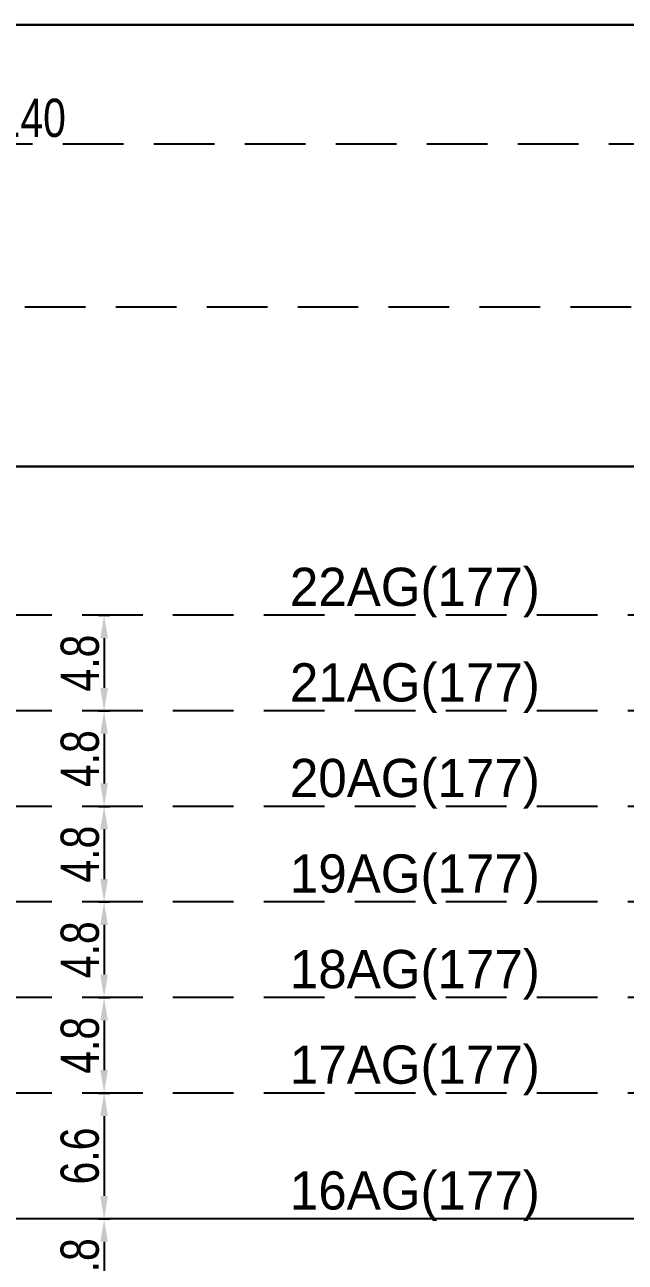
# Model space of a CAD drawing. Header units: inches. Extents: x -1128797 to -980297, y 1991282 to 2033282.
# Drawn here: x -1031216 to -1024929, y 2013354 to 2026302 of the extents above; entities that cross this region are included whole.
import ezdxf
from ezdxf.enums import TextEntityAlignment as Align

# ---------------------------------------------------------------- set-up
doc = ezdxf.new("R2010")
doc.units = ezdxf.units.IN
doc.header["$MEASUREMENT"] = 0
doc.linetypes.add('DASHED', pattern=[19.05, 12.7, -6.35])
for name, color, linetype in [('1', 1, 'Continuous'), ('10号线车辆段', 6, 'Continuous'), ('ZC-PM-线路', 5, 'Continuous')]:
    doc.layers.add(name, color=color, linetype=linetype)
doc.styles.get("Standard").update_dxf_attribs({"font": ''})
doc.styles.add('XH', font='sss.shx', dxfattribs={"width": 0.8, "height": 600, "bigfont": 'hztxt10.shx'})
doc.styles.get('Standard').set_extended_font_data('SimSun')
doc.dimstyles.new('Standard$0', dxfattribs={"dimscale": 30, "dimtxt": 3.5, "dimasz": 3.5, "dimexe": 2, "dimexo": 0, "dimgap": 1.75, "dimtad": 1, "dimdec": 4, "dimdsep": 46, "dimtxsty": 'Standard', "dimcen": 0, "dimclrd": 3, "dimclre": 3, "dimclrt": 6, "dimadec": 4, "dimazin": 2, "dimtfac": 1, "dimtdec": 4, "dimtmove": 0, "dimatfit": 3, "dimfxl": 1, "dimtzin": 0, "dimarcsym": 0})

# ---------------------------------------------------------------- blocks, each defined once
blk = doc.blocks.new('*D67')
at = {"color": 7, "lineweight": -2, "transparency": 16777216}
for p, q in [((-1030445, 2013808), (-1030325, 2013808)), ((-1030385, 2013568), (-1030385, 2013048)), ((-1030445, 2012808), (-1030325, 2012808))]:
    blk.add_line(p, q, dxfattribs=at)
at = {"color": 7, "transparency": 16777216}
for points in [[(-1030425, 2013568), (-1030345, 2013568), (-1030385, 2013808)], [(-1030425, 2013048), (-1030345, 2013048), (-1030385, 2012808)]]:
    blk.add_solid(points, dxfattribs=at)
at = {"layer": 'DEFPOINTS', "color": 0, "transparency": 16777216}
for p in [(-1030686, 2013808, 0), (-1030686, 2012808, 0), (-1030385, 2012808)]:
    blk.add_point(p, dxfattribs=at)
at = {"transparency": 16777216, "insert": (-1030638, 2013308), "char_height": 600, "attachment_point": 5, "rotation": 90, "style": 'XH'}
blk.add_mtext('{\\H0.66667x;4.8}', dxfattribs=at)
blk = doc.blocks.new('*D82')
at = {"color": 8, "lineweight": -2, "transparency": 16777216}
for p, q in [((-1030445, 2018124), (-1030325, 2018124)), ((-1030385, 2017884), (-1030385, 2017364)), ((-1030445, 2017124), (-1030325, 2017124))]:
    blk.add_line(p, q, dxfattribs=at)
at = {"color": 8, "transparency": 16777216}
for points in [[(-1030425, 2017884), (-1030345, 2017884), (-1030385, 2018124)], [(-1030425, 2017364), (-1030345, 2017364), (-1030385, 2017124)]]:
    blk.add_solid(points, dxfattribs=at)
at = {"layer": 'DEFPOINTS', "color": 0, "transparency": 16777216}
for p in [(-1030685, 2018124, 0), (-1030685, 2017124, 0), (-1030385, 2017124)]:
    blk.add_point(p, dxfattribs=at)
at = {"transparency": 16777216, "insert": (-1030637, 2017624), "char_height": 600, "attachment_point": 5, "rotation": 90, "style": 'XH'}
blk.add_mtext('{\\H0.66667x;\\C8;4.8}', dxfattribs=at)
blk = doc.blocks.new('*D83')
at = {"color": 8, "lineweight": -2, "transparency": 16777216}
for p, q in [((-1030385, 2017124), (-1030325, 2017124)), ((-1030385, 2016884), (-1030385, 2016364)), ((-1030445, 2016124), (-1030325, 2016124))]:
    blk.add_line(p, q, dxfattribs=at)
at = {"color": 8, "transparency": 16777216}
for points in [[(-1030425, 2016884), (-1030345, 2016884), (-1030385, 2017124)], [(-1030425, 2016364), (-1030345, 2016364), (-1030385, 2016124)]]:
    blk.add_solid(points, dxfattribs=at)
at = {"layer": 'DEFPOINTS', "color": 0, "transparency": 16777216}
for p in [(-1030385, 2017124), (-1030461, 2016124, 0), (-1030385, 2016124)]:
    blk.add_point(p, dxfattribs=at)
at = {"transparency": 16777216, "insert": (-1030637, 2016624), "char_height": 600, "attachment_point": 5, "rotation": 90, "style": 'XH'}
blk.add_mtext('{\\H0.66667x;\\C8;4.8}', dxfattribs=at)
blk = doc.blocks.new('*D84')
at = {"color": 7, "lineweight": -2, "transparency": 16777216}
for p, q in [((-1030385, 2015124), (-1030325, 2015124)), ((-1030385, 2014884), (-1030385, 2014048)), ((-1030445, 2013808), (-1030325, 2013808))]:
    blk.add_line(p, q, dxfattribs=at)
at = {"color": 7, "transparency": 16777216}
for points in [[(-1030425, 2014884), (-1030345, 2014884), (-1030385, 2015124)], [(-1030425, 2014048), (-1030345, 2014048), (-1030385, 2013808)]]:
    blk.add_solid(points, dxfattribs=at)
at = {"layer": 'DEFPOINTS', "color": 0, "transparency": 16777216}
for p in [(-1030385, 2015124, 0), (-1030462, 2013808, 0), (-1030385, 2013808)]:
    blk.add_point(p, dxfattribs=at)
at = {"transparency": 16777216, "insert": (-1030638, 2014466), "char_height": 600, "attachment_point": 5, "rotation": 90, "style": 'XH'}
blk.add_mtext('{\\H0.66667x;6.6}', dxfattribs=at)
blk = doc.blocks.new('*D85')
at = {"color": 8, "lineweight": -2, "transparency": 16777216}
for p, q in [((-1030385, 2016124), (-1030325, 2016124)), ((-1030385, 2015884), (-1030385, 2015364)), ((-1030445, 2015124), (-1030325, 2015124))]:
    blk.add_line(p, q, dxfattribs=at)
at = {"color": 8, "transparency": 16777216}
for points in [[(-1030425, 2015884), (-1030345, 2015884), (-1030385, 2016124)], [(-1030425, 2015364), (-1030345, 2015364), (-1030385, 2015124)]]:
    blk.add_solid(points, dxfattribs=at)
at = {"layer": 'DEFPOINTS', "color": 0, "transparency": 16777216}
for p in [(-1030385, 2016124), (-1030461, 2015124, 0), (-1030385, 2015124)]:
    blk.add_point(p, dxfattribs=at)
at = {"transparency": 16777216, "insert": (-1030637, 2015624), "char_height": 600, "attachment_point": 5, "rotation": 90, "style": 'XH'}
blk.add_mtext('{\\H0.66667x;\\C8;4.8}', dxfattribs=at)
blk = doc.blocks.new('*D86')
at = {"color": 8, "lineweight": -2, "transparency": 16777216}
for p, q in [((-1030445, 2019123), (-1030325, 2019123)), ((-1030385, 2018883), (-1030385, 2018364)), ((-1030445, 2018124), (-1030325, 2018124))]:
    blk.add_line(p, q, dxfattribs=at)
at = {"color": 8, "transparency": 16777216}
for points in [[(-1030425, 2018883), (-1030345, 2018883), (-1030385, 2019123)], [(-1030425, 2018364), (-1030345, 2018364), (-1030385, 2018124)]]:
    blk.add_solid(points, dxfattribs=at)
at = {"layer": 'DEFPOINTS', "color": 0, "transparency": 16777216}
for p in [(-1030685, 2019123, 0), (-1030685, 2018124, 0), (-1030385, 2018124)]:
    blk.add_point(p, dxfattribs=at)
at = {"transparency": 16777216, "insert": (-1030637, 2018623), "char_height": 600, "attachment_point": 5, "rotation": 90, "style": 'XH'}
blk.add_mtext('{\\H0.66667x;\\C8;4.8}', dxfattribs=at)
blk = doc.blocks.new('*D87')
at = {"color": 8, "lineweight": -2, "transparency": 16777216}
for p, q in [((-1030445, 2020123), (-1030325, 2020123)), ((-1030385, 2019883), (-1030385, 2019363)), ((-1030445, 2019123), (-1030325, 2019123))]:
    blk.add_line(p, q, dxfattribs=at)
at = {"color": 8, "transparency": 16777216}
for points in [[(-1030425, 2019883), (-1030345, 2019883), (-1030385, 2020123)], [(-1030425, 2019363), (-1030345, 2019363), (-1030385, 2019123)]]:
    blk.add_solid(points, dxfattribs=at)
at = {"layer": 'DEFPOINTS', "color": 0, "transparency": 16777216}
for p in [(-1030685, 2020123, 0), (-1030685, 2019123, 0), (-1030385, 2019123)]:
    blk.add_point(p, dxfattribs=at)
at = {"transparency": 16777216, "insert": (-1030637, 2019623), "char_height": 600, "attachment_point": 5, "rotation": 90, "style": 'XH'}
blk.add_mtext('{\\H0.66667x;\\C8;4.8}', dxfattribs=at)

msp = doc.modelspace()

# ---------------------------------------------------------------- linework, layer by layer
at = {"layer": '10号线车辆段', "color": 5, "lineweight": 30, "ltscale": 30, "elevation": -0.00006}
msp.add_lwpolyline([(-1035493.85103, 2021681.342), (-982306.01097, 2021681.342), (-982306.01097, 2026301.71543), (-1035493.85103, 2026301.71543)], close=True, dxfattribs=at)
at = {"layer": 'ZC-PM-线路', "color": 8, "linetype": 'DASHED', "ltscale": 50}
for p, q in [((-1032721.98471, 2025057.13112, -0.00006), (-982306.01097, 2025057.13899, -0.00006)), ((-1031215.98689, 2023351.79444, -0.00005), (-986293.85574, 2023351.79444, -0.00005)), ((-983308.72027, 2020123.13017, -0.00005), (-1038204.79181, 2020123.13017, -0.00005)), ((-983308.72027, 2019123.35876, -0.00005), (-1038204.79181, 2019123.35876, -0.00005)), ((-983308.72027, 2018123.58733, -0.00005), (-1039660.50565, 2018123.5873, 0.00374)), ((-983308.72027, 2017123.81587, -0.00005), (-1037314.26856, 2017123.81587, -0.00005)), ((-983308.72027, 2016124.04444, -0.00005), (-1037720.89621, 2016124.04444, -0.00005)), ((-983308.72023, 2015124.27301, -0.00005), (-1038135.34689, 2015124.27301, -0.00005))]:
    msp.add_line(p, q, dxfattribs=at)
at = {"layer": 'ZC-PM-线路', "color": 1, "linetype": 'ByBlock'}
msp.add_line((-983308.72327, 2013807.90906, -0.00005), (-1039365.05895, 2013807.90906, -0.00005), dxfattribs=at)

# ---------------------------------------------------------------- texts
at = {"layer": '1', "color": 8, "style": 'XH', "width": 0.8}
msp.add_text('A140', height=400, dxfattribs=at).set_placement((-1031285.0919, 2025327.69625, 0.00193), align=Align.MIDDLE_CENTER)
at = {"layer": '1', "color": 252, "style": 'XH'}
for s, p in [('22AG(177)', (-1028439.71838, 2020220.86756, -0.00006)), ('21AG(177)', (-1028439.71838, 2019221.09615, -0.00006)), ('20AG(177)', (-1028439.71838, 2018221.32472, -0.00006)), ('19AG(177)', (-1028439.71838, 2017221.55326, -0.00006)), ('18AG(177)', (-1028439.71838, 2016221.78183, -0.00006)), ('17AG(177)', (-1028439.71838, 2015222.01041, -0.00006))]:
    msp.add_text(s, height=400, dxfattribs=at).set_placement(p)
at = {"layer": '1', "color": 0, "style": 'XH'}
msp.add_text('16AG(177)', height=400, dxfattribs=at).set_placement((-1028439.71838, 2013905.64645, -0.00006))

# ---------------------------------------------------------------- dimensions: what is measured, and where the dimension line sits
at = {"color": 7}
for base, p1, p2, text, override, picture, middle in [((-1030384.68405, 2019123.35879, -0.00005), (-1030685.25548, 2020123.13025, -0.0007), (-1030685.25548, 2019123.35879, -0.0017), '{\\H0.66667x;\\C8;4.8}', {"dimtxt": 3, "dimasz": 8, "dimtxsty": 'XH', "dimclrd": 8, "dimclre": 8, "dimclrt": 256, "dimfxl": 2, "dimfxlon": 1}, '*D87', (-1030637.18505, 2019623.24452, -0.00005)), ((-1030384.68405, 2018123.58733, -0.00005), (-1030685.25548, 2019123.35879, -0.0007), (-1030685.25548, 2018123.58733, -0.0017), '{\\H0.66667x;\\C8;4.8}', {"dimtxt": 3, "dimasz": 8, "dimtxsty": 'XH', "dimclrd": 8, "dimclre": 8, "dimclrt": 256, "dimfxl": 2, "dimfxlon": 1}, '*D86', (-1030637.18505, 2018623.47306, -0.00005)), ((-1030384.68405, 2017123.81587, -0.00005), (-1030685.25548, 2018123.58733, -0.0007), (-1030685.25548, 2017123.81587, -0.0017), '{\\H0.66667x;\\C8;4.8}', {"dimtxt": 3, "dimasz": 8, "dimtxsty": 'XH', "dimclrd": 8, "dimclre": 8, "dimclrt": 256, "dimfxl": 2, "dimfxlon": 1}, '*D82', (-1030637.18505, 2017623.7016, -0.00005)), ((-1030384.64802, 2016124.32957, -0.00005), (-1030384.6984, 2017124.33387, -0.00005), (-1030461.25548, 2016124.32957, -0.00218), '{\\H0.66667x;\\C8;4.8}', {"dimtxt": 3, "dimasz": 8, "dimtxsty": 'XH', "dimclrd": 8, "dimclre": 8, "dimclrt": 256, "dimfxl": 2, "dimfxlon": 1}, '*D83', (-1030637.14902, 2016624.33172, -0.00005)), ((-1030384.64802, 2015124.27301, -0.00062), (-1030384.67473, 2016124.32957, -0.00062), (-1030461.23182, 2015124.27301, -0.00218), '{\\H0.66667x;\\C8;4.8}', {"dimtxt": 3, "dimasz": 8, "dimtxsty": 'XH', "dimclrd": 8, "dimclre": 8, "dimclrt": 256, "dimfxl": 2, "dimfxlon": 1}, '*D85', (-1030637.14902, 2015624.30129, -0.00062)), ((-1030385.45583, 2013807.90906, 0.00061), (-1030385.48253, 2015124.27301, -0.00005), (-1030462.03962, 2013807.90906, -0.00105), '{\\H0.66667x;6.6}', {"dimtxt": 4, "dimasz": 8, "dimtxsty": 'XH', "dimclrd": 7, "dimclre": 7, "dimclrt": 256, "dimfxl": 2, "dimfxlon": 1}, '*D84', (-1030637.95683, 2014466.09103, 0.00061)), ((-1030385.45583, 2012808.13763, 0.00061), (-1030686.02726, 2013807.90906, -0.00005), (-1030686.02726, 2012808.13763, -0.00005), '{\\H0.66667x;4.8}', {"dimtxt": 3, "dimasz": 8, "dimtxsty": 'XH', "dimclrd": 7, "dimclre": 7, "dimclrt": 256, "dimfxl": 2, "dimfxlon": 1}, '*D67', (-1030637.95683, 2013308.02334, 0.00061))]:
    dim = msp.add_linear_dim(base=base, p1=p1, p2=p2, angle=90, text=text, dimstyle='Standard$0', override=override, dxfattribs=at)
    dim.commit()
    dim.dimension.update_dxf_attribs({"geometry": picture, "text_midpoint": middle})

doc.saveas('drawing.dxf')
